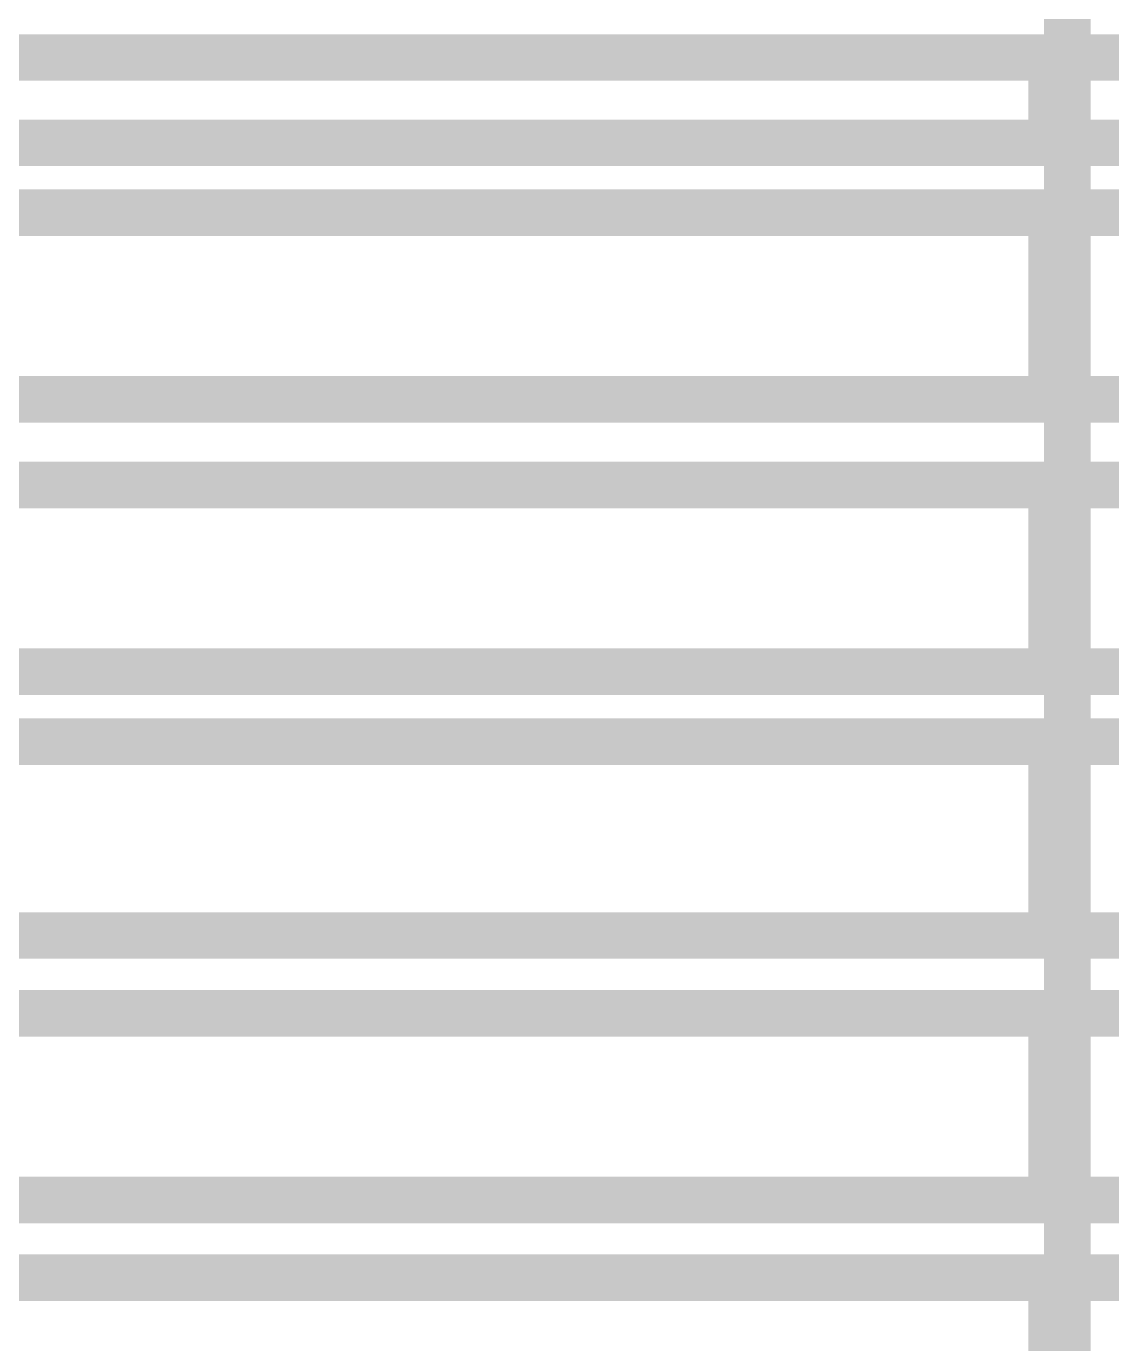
# Model space of a CAD drawing. Extents: x 0.1 to 11.6, y 0.3 to 16.2.
# Drawn here: x 5.44 to 5.6729, y 13.3342 to 13.6167 of the extents above; entities that cross this region are included whole.
import ezdxf

# ---------------------------------------------------------------- set-up
doc = ezdxf.new("R2010")
doc.units = 0
doc.header["$MEASUREMENT"] = 0

msp = doc.modelspace()

# ---------------------------------------------------------------- linework, layer by layer
at = {"color": 0}
for points, const_width in [([(5.66168, 13.61), (5.66168, 13.68), (5.66336, 13.68)], 0.00667), ([(5.66499, 13.68), (5.66499, 13.145)], 0.00667), ([(5.29167, 13.61), (9.14501, 13.61)], 0.01), ([(5.66, 13.61), (5.66, 13.5917)], 0.01), ([(6.04665, 13.5917), (5.39501, 13.5917), (5.38336, 13.5917), (5.37001, 13.5917), (5.35835, 13.5917), (5.34831, 13.5917), (5.33664, 13.5917), (5.32667, 13.5917), (5.31668, 13.5917), (5.30832, 13.5917), (5.30003, 13.5917), (5.29167, 13.5917)], 0.01), ([(5.66168, 13.5917), (5.66168, 13.575)], 0.00667), ([(6.04665, 13.5767), (5.39501, 13.5767), (5.38336, 13.5767), (5.37001, 13.5767), (5.35835, 13.5767), (5.34831, 13.5767), (5.33664, 13.5767), (5.32667, 13.5767), (5.31668, 13.5767), (5.30832, 13.5767), (5.30003, 13.5767), (5.29167, 13.5767)], 0.01), ([(5.66, 13.5767), (5.66, 13.5367)], 0.01), ([(6.04665, 13.5367), (5.39501, 13.5367), (5.38336, 13.5367), (5.37001, 13.5367), (5.35835, 13.5367), (5.34831, 13.5367), (5.33664, 13.5367), (5.32667, 13.5367), (5.31668, 13.5367), (5.30832, 13.5367), (5.30003, 13.5367), (5.29167, 13.5367)], 0.01), ([(5.66168, 13.535), (5.66168, 13.5183)], 0.00667), ([(6.04665, 13.5183), (5.39501, 13.5183), (5.38336, 13.5183), (5.37001, 13.5183), (5.35835, 13.5183), (5.34831, 13.5183), (5.33664, 13.5183), (5.32667, 13.5183), (5.31668, 13.5183), (5.30832, 13.5183), (5.30003, 13.5183), (5.29167, 13.5183)], 0.01), ([(5.66, 13.5183), (5.66, 13.4783)], 0.01), ([(6.04665, 13.4783), (5.39501, 13.4783), (5.38336, 13.4783), (5.37001, 13.4783), (5.35835, 13.4783), (5.34831, 13.4783), (5.33664, 13.4783), (5.32667, 13.4783), (5.31668, 13.4783), (5.30832, 13.4783), (5.30003, 13.4783), (5.29167, 13.4783)], 0.01), ([(5.66168, 13.4783), (5.66168, 13.4616)], 0.00667), ([(6.04665, 13.4633), (5.39501, 13.4633), (5.38336, 13.4633), (5.37001, 13.4633), (5.35835, 13.4633), (5.34831, 13.4633), (5.33664, 13.4633), (5.32667, 13.4633), (5.31668, 13.4633), (5.30832, 13.4633), (5.30003, 13.4633), (5.29167, 13.4633)], 0.01), ([(5.66, 13.4633), (5.66, 13.4217)], 0.01), ([(6.04665, 13.4217), (5.39501, 13.4217), (5.38336, 13.4217), (5.37001, 13.4217), (5.35835, 13.4217), (5.34831, 13.4217), (5.33664, 13.4217), (5.32667, 13.4217), (5.31668, 13.4217), (5.30832, 13.4217), (5.30003, 13.4217), (5.29167, 13.4217)], 0.01), ([(5.66168, 13.4217), (5.66168, 13.405)], 0.00667), ([(6.04665, 13.405), (5.39501, 13.405), (5.38336, 13.405), (5.37001, 13.405), (5.35835, 13.405), (5.34831, 13.405), (5.33664, 13.405), (5.32667, 13.405), (5.31668, 13.405), (5.30832, 13.405), (5.30003, 13.405), (5.29167, 13.405)], 0.01), ([(5.66, 13.405), (5.66, 13.365)], 0.01), ([(6.04665, 13.365), (5.39501, 13.365), (5.38336, 13.365), (5.37001, 13.365), (5.35835, 13.365), (5.34831, 13.365), (5.33664, 13.365), (5.32667, 13.365), (5.31668, 13.365), (5.30832, 13.365), (5.30003, 13.365), (5.29167, 13.365)], 0.01), ([(5.66168, 13.365), (5.66168, 13.3483)], 0.00667), ([(6.04665, 13.3483), (5.39501, 13.3483), (5.38336, 13.3483), (5.37001, 13.3483), (5.35835, 13.3483), (5.34831, 13.3483), (5.33664, 13.3483), (5.32667, 13.3483), (5.31668, 13.3483), (5.30832, 13.3483), (5.30003, 13.3483), (5.29167, 13.3483)], 0.01), ([(5.66, 13.3483), (5.66, 13.3083)], 0.01)]:
    msp.add_lwpolyline(points, dxfattribs=dict(at, const_width=const_width))

doc.saveas('drawing.dxf')
